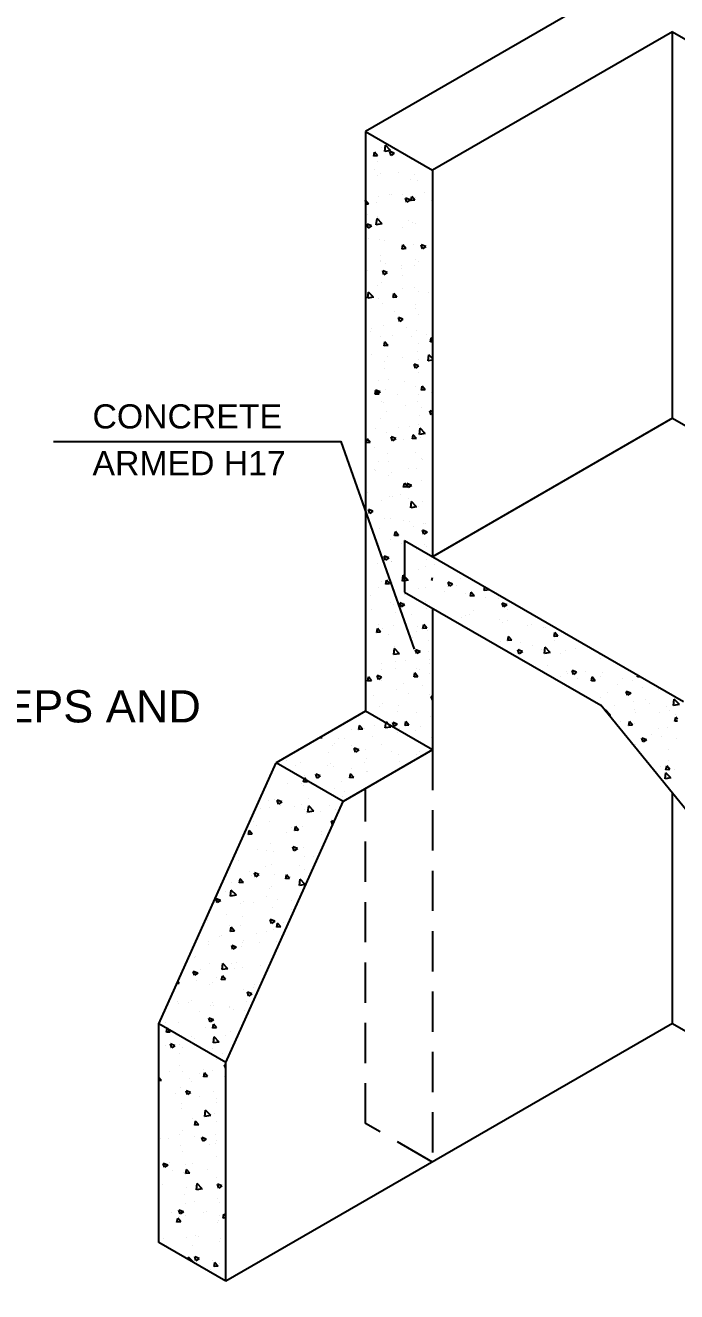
# Model space of a CAD drawing. Header units: millimetres. Extents: x 221 to 543, y -43 to 148.
# Drawn here: x 363.34 to 367.38, y 133.06 to 140.92 of the extents above; entities that cross this region are included whole.
import ezdxf

# ---------------------------------------------------------------- set-up
doc = ezdxf.new("R2010")
doc.units = ezdxf.units.MM
doc.linetypes.add('HIDDEN', pattern=[0.375, 0.25, -0.125])
for name, color, linetype in [('NOTAS', 7, 'Continuous'), ('SOMBRAS', 7, 'Continuous'), ('TRAZO', 7, 'Continuous')]:
    doc.layers.add(name, color=color, linetype=linetype)
doc.styles.add('HELV', font='HELVC-MS.SHX')

# ---------------------------------------------------------------- blocks, each defined once
blk = doc.blocks.new('*X16')
at = {"color": 0}
for p, q in [((-261.31, 348.44), (-261.31, 348.44)), ((-265.33, 346.35), (-265.33, 346.35)), ((-269.83, 344.53), (-268.99, 344.4)), ((-268.99, 344.4), (-269.06, 344.98)), ((-268.56, 345.23), (-268.56, 345.23)), ((-267.46, 343.59), (-266.98, 344.16)), ((-266.86, 343.53), (-266.98, 344.16)), ((-264.74, 345.24), (-264.74, 345.24)), ((-264.08, 345.42), (-263.38, 345.69)), ((-264.08, 345.42), (-263.58, 345.08)), ((-263.58, 345.08), (-263.38, 345.69)), ((-263.22, 345), (-263.22, 345)), ((-262.88, 344.21), (-262.88, 344.21)), ((-272.48, 342.19), (-271.78, 342.46)), ((-272.48, 342.19), (-271.98, 341.86)), ((-271.98, 341.86), (-271.78, 342.46)), ((-271.21, 343.18), (-271.21, 343.18)), ((-269.2, 343.38), (-269.2, 343.38)), ((-267.46, 343.59), (-266.86, 343.53)), ((-266.01, 343.93), (-266.01, 343.93)), ((-272.65, 341.49), (-272.65, 341.49)), ((-267.32, 341.26), (-267.32, 341.26)), ((-266.76, 340.74), (-266.76, 340.74)), ((-266.13, 340.6), (-266.13, 340.6)), ((-265.51, 340.26), (-265.51, 340.26)), ((-263.01, 340.59), (-263.01, 340.59)), ((-278.42, 338.74), (-278.42, 338.74)), ((-278.12, 338.6), (-278.12, 338.6)), ((-276.38, 339.21), (-276.38, 339.21)), ((-275.62, 338.93), (-275.62, 338.93)), ((-272.59, 339.74), (-272.59, 339.74)), ((-271.83, 339.43), (-271.83, 339.43)), ((-271.33, 339.85), (-271.33, 339.85)), ((-280.42, 337.32), (-279.93, 337.89)), ((-280.42, 337.32), (-279.82, 337.27)), ((-279.94, 336.6), (-279.94, 336.6)), ((-279.82, 337.27), (-279.93, 337.89)), ((-274.6, 336.38), (-274.6, 336.38)), ((-273.24, 336.69), (-272.76, 337.27)), ((-273.24, 336.69), (-272.65, 336.64)), ((-272.65, 336.64), (-272.76, 337.27)), ((-271.45, 336.52), (-271.45, 336.52)), ((-286.83, 334.43), (-286.83, 334.43)), ((-283.17, 335.49), (-283.17, 335.49)), ((-281.63, 335.18), (-281.63, 335.18)), ((-280.75, 334.66), (-280.75, 334.66)), ((-279.23, 334.8), (-278.45, 335.61)), ((-279.23, 334.8), (-278.34, 334.66)), ((-278.34, 334.66), (-278.45, 335.61)), ((-278.25, 334.99), (-278.25, 334.99)), ((-277.83, 335.26), (-277.83, 335.26)), ((-276.5, 335.88), (-276.5, 335.88)), ((-274.91, 334.94), (-274.21, 335.21)), ((-274.91, 334.94), (-274.41, 334.61)), ((-274.46, 335.49), (-274.46, 335.49)), ((-274.41, 334.61), (-274.21, 335.21)), ((-272.49, 335.03), (-272.49, 335.03)), ((-287.07, 333.83), (-287.07, 333.83)), ((-278.83, 332.77), (-278.83, 332.77)), ((-293.21, 331.04), (-292.78, 331)), ((-292.78, 331), (-292.82, 331.26)), ((-292, 330.46), (-292, 330.46)), ((-290.5, 330.77), (-290.5, 330.77)), ((-287.27, 331.75), (-287.27, 331.75)), ((-286.95, 331.1), (-286.95, 331.1)), ((-286.2, 330.42), (-285.72, 331)), ((-286.2, 330.42), (-285.6, 330.37)), ((-285.6, 330.37), (-285.72, 331)), ((-284.66, 331.77), (-284.66, 331.77)), ((-283.38, 330.72), (-283.38, 330.72)), ((-283.31, 331.72), (-282.61, 331.98)), ((-283.31, 331.72), (-282.82, 331.38)), ((-282.82, 331.38), (-282.61, 331.98)), ((-281.93, 331.52), (-281.93, 331.52)), ((-281.76, 331.85), (-281.76, 331.85)), ((-280.88, 331.05), (-280.88, 331.05)), ((-295.99, 329.06), (-295.99, 329.06)), ((-293.48, 329.39), (-293.48, 329.39)), ((-291.72, 328.49), (-291.02, 328.76)), ((-291.72, 328.49), (-291.22, 328.15)), ((-291.22, 328.15), (-291.02, 328.76)), ((-289.7, 329.88), (-289.7, 329.88)), ((-288.1, 328.58), (-288.1, 328.58)), ((-282.27, 329.58), (-282.27, 329.58)), ((-299.25, 326.71), (-298.47, 327.53)), ((-299.25, 326.71), (-298.36, 326.58)), ((-298.36, 326.58), (-298.47, 327.53)), ((-297.26, 326.42), (-297.26, 326.42)), ((-294.55, 326.86), (-294.55, 326.86)), ((-293.93, 327.57), (-293.93, 327.57)), ((-292.12, 327.13), (-292.12, 327.13)), ((-289.21, 326.64), (-289.21, 326.64)), ((-287.07, 327.77), (-287.07, 327.77)), ((-298.95, 324.4), (-298.68, 324.73)), ((-298.56, 324.11), (-298.68, 324.73)), ((-298.62, 325.11), (-298.62, 325.11)), ((-297.78, 325.74), (-297.78, 325.74)), ((-296.11, 325.44), (-296.11, 325.44)), ((-292.44, 325.52), (-292.44, 325.52)), ((-292.33, 325.94), (-292.33, 325.94)), ((-288.58, 325.06), (-287.8, 325.87)), ((-288.58, 325.06), (-288.33, 325.02)), ((-287.78, 325.7), (-287.8, 325.87)), ((-298.95, 324.14), (-298.56, 324.11)), ((-297.38, 323.09), (-297.38, 323.09)), ((-295.94, 323.07), (-295.94, 323.07)), ((-292.24, 323.8), (-292.24, 323.8)), ((-291.99, 323.53), (-291.5, 324.1)), ((-291.99, 323.53), (-291.39, 323.48)), ((-291.39, 323.48), (-291.5, 324.1)), ((-290.11, 324.08), (-290.11, 324.08)), ((-298.75, 321.5), (-298.75, 321.5)), ((-296.54, 321.78), (-296.54, 321.78)), ((-294.96, 322), (-294.96, 322)), ((-294.15, 321.24), (-293.45, 321.51)), ((-294.15, 321.24), (-293.65, 320.9)), ((-293.65, 320.9), (-293.45, 321.51)), ((-292.37, 320.47), (-292.37, 320.47)), ((-291.2, 321.55), (-291.2, 321.55)), ((-297.5, 319.77), (-297.5, 319.77)), ((-298.49, 316.67), (-298.49, 316.67)), ((-297.77, 316.64), (-297.29, 317.21)), ((-297.77, 316.64), (-297.17, 316.58)), ((-297.59, 318.05), (-297.59, 318.05)), ((-297.17, 316.58), (-297.29, 317.21)), ((-296.36, 317.11), (-296.36, 317.11)), ((-297.92, 315.32), (-297.15, 316.13)), ((-297.92, 315.32), (-297.03, 315.18)), ((-297.62, 316.44), (-297.62, 316.44)), ((-297.03, 315.18), (-297.15, 316.13)), ((-296.38, 315.33), (-296.38, 315.33))]:
    blk.add_line(p, q, dxfattribs=at)
blk = doc.blocks.new('*X17')
at = {"color": 0}
for p, q in [((-204.46, 412.73), (-203.68, 413.54)), ((-203.57, 412.59), (-203.68, 413.54)), ((-203.05, 413.25), (-203.05, 413.25)), ((-207.73, 411.26), (-207.73, 411.26)), ((-207.5, 411.47), (-207.5, 411.47)), ((-205.03, 412.3), (-204.33, 412.57)), ((-205.03, 412.3), (-204.54, 411.97)), ((-204.54, 411.97), (-204.33, 412.57)), ((-204.46, 412.73), (-203.57, 412.59)), ((-202.44, 411.9), (-201.95, 412.48)), ((-202.44, 411.9), (-201.84, 411.85)), ((-202.39, 411.04), (-202.39, 411.04)), ((-202.31, 412.22), (-202.31, 412.22)), ((-201.84, 411.85), (-201.95, 412.48)), ((-208.19, 408.97), (-208.19, 408.97)), ((-205.68, 409.3), (-205.68, 409.3)), ((-202.87, 409.1), (-202.87, 409.1)), ((-202.43, 408.9), (-202.43, 408.9)), ((-201.89, 409.8), (-201.89, 409.8)), ((-208.7, 408.1), (-208.7, 408.1)), ((-207.62, 408.15), (-207.62, 408.15)), ((-210.82, 405.03), (-210.82, 405.03)), ((-209.68, 406.15), (-209.68, 406.15)), ((-208.31, 405.36), (-208.31, 405.36)), ((-208.22, 405.01), (-207.74, 405.58)), ((-208.22, 405.01), (-207.62, 404.96)), ((-207.62, 404.96), (-207.74, 405.58)), ((-207.47, 405.05), (-206.77, 405.32)), ((-207.47, 405.05), (-206.97, 404.72)), ((-206.97, 404.72), (-206.77, 405.32)), ((-206.31, 405.9), (-206.31, 405.9)), ((-204.53, 405.86), (-204.53, 405.86)), ((-204.34, 405.93), (-204.34, 405.93)), ((-202.55, 405.57), (-202.55, 405.57)), ((-207.74, 404.82), (-207.74, 404.82)), ((-207.57, 404.81), (-207.57, 404.81)), ((-202.23, 404.58), (-202.23, 404.58)), ((-201.05, 404.38), (-200.57, 404.95)), ((-201.05, 404.38), (-200.55, 404.34)), ((-200.55, 404.87), (-200.57, 404.95)), ((-208.32, 401.4), (-208.32, 401.4)), ((-207.86, 401.49), (-207.86, 401.49)), ((-207.16, 401.91), (-207.16, 401.91)), ((-203.13, 401.33), (-202.35, 402.14)), ((-203.13, 401.33), (-202.24, 401.19)), ((-202.67, 402.24), (-202.67, 402.24)), ((-202.49, 402.41), (-202.49, 402.41)), ((-202.24, 401.19), (-202.35, 402.14)), ((-201.5, 401.03), (-200.8, 401.3)), ((-201, 400.69), (-200.8, 401.3)), ((-200.84, 402.74), (-200.84, 402.74)), ((-206.33, 400.84), (-206.33, 400.84)), ((-201.5, 401.03), (-201, 400.69)), ((-200.99, 400.62), (-200.99, 400.62)), ((-200.97, 399.13), (-200.97, 399.13)), ((-209.9, 397.8), (-209.2, 398.07)), ((-209.9, 397.8), (-209.4, 397.47)), ((-209.79, 397.97), (-209.79, 397.97)), ((-209.4, 397.47), (-209.2, 398.07)), ((-207.99, 398.16), (-207.99, 398.16)), ((-206.83, 397.49), (-206.35, 398.06)), ((-206.83, 397.49), (-206.24, 397.43)), ((-206.24, 397.43), (-206.35, 398.06)), ((-203.47, 398.8), (-203.47, 398.8)), ((-202.79, 398.91), (-202.79, 398.91)), ((-208.73, 395.44), (-208.73, 395.44)), ((-208.27, 395.73), (-208.27, 395.73)), ((-203.6, 395.19), (-203.6, 395.19)), ((-202.94, 395.51), (-202.94, 395.51)), ((-202.91, 395.58), (-202.91, 395.58)), ((-202.9, 396.44), (-202.9, 396.44)), ((-208.11, 394.83), (-208.11, 394.83)), ((-206.34, 393.24), (-206.34, 393.24)), ((-206.17, 394.39), (-206.17, 394.39)), ((-206.1, 394.86), (-206.1, 394.86)), ((-203.93, 393.78), (-203.23, 394.04)), ((-203.93, 393.78), (-203.43, 393.44)), ((-203.43, 393.44), (-203.23, 394.04)), ((-200.83, 394.16), (-200.83, 394.16)), ((-208.23, 391.5), (-208.23, 391.5)), ((-206.23, 391.24), (-206.23, 391.24)), ((-203.04, 392.25), (-203.04, 392.25)), ((-202.44, 391.74), (-202.44, 391.74)), ((-210.26, 390.65), (-210.26, 390.65)), ((-208.73, 390.91), (-208.73, 390.91)), ((-205.45, 389.96), (-204.96, 390.54)), ((-205.45, 389.96), (-204.85, 389.91)), ((-204.85, 389.91), (-204.96, 390.54)), ((-204.93, 390.42), (-204.93, 390.42)), ((-202.52, 389.74), (-202.52, 389.74)), ((-201.81, 389.94), (-201.03, 390.75)), ((-201.81, 389.94), (-200.92, 389.8)), ((-200.92, 389.8), (-201.03, 390.75)), ((-208.86, 387.3), (-208.86, 387.3)), ((-208.35, 388.74), (-208.35, 388.74)), ((-208.35, 388.17), (-208.35, 388.17)), ((-205.07, 387.8), (-205.07, 387.8)), ((-203.16, 388.92), (-203.16, 388.92)), ((-206.87, 385.31), (-206.87, 385.31)), ((-206.36, 386.52), (-205.66, 386.79)), ((-206.36, 386.52), (-205.87, 386.19)), ((-205.87, 386.19), (-205.66, 386.79)), ((-203.28, 385.59), (-203.28, 385.59)), ((-210.94, 383.41), (-210.75, 383.64)), ((-210.63, 383.02), (-210.75, 383.64)), ((-210.1, 384.2), (-210.1, 384.2)), ((-208.47, 384.84), (-208.47, 384.84)), ((-207.7, 383.85), (-207.7, 383.85)), ((-204.76, 383.97), (-204.76, 383.97)), ((-202.93, 383.78), (-202.93, 383.78)), ((-201.53, 385.09), (-201.53, 385.09)), ((-201.39, 384.68), (-201.39, 384.68)), ((-210.94, 383.04), (-210.63, 383.02)), ((-208.76, 382.77), (-208.76, 382.77)), ((-208.59, 381.51), (-208.59, 381.51)), ((-204.06, 382.44), (-203.58, 383.02)), ((-204.06, 382.44), (-203.46, 382.39)), ((-203.46, 382.39), (-203.58, 383.02)), ((-203.4, 382.26), (-203.4, 382.26)), ((-210.94, 380.42), (-210.37, 381.01)), ((-210.94, 380.16), (-210.26, 380.06)), ((-210.26, 380.06), (-210.37, 381.01)), ((-210.33, 379.91), (-210.33, 379.91)), ((-208.86, 380.23), (-208.86, 380.23)), ((-208.8, 379.27), (-208.1, 379.54)), ((-208.3, 378.94), (-208.1, 379.54)), ((-206.37, 380.58), (-206.37, 380.58)), ((-204.02, 380.74), (-204.02, 380.74)), ((-203.52, 380), (-203.52, 380)), ((-201.52, 381.07), (-201.52, 381.07)), ((-208.8, 379.27), (-208.3, 378.94)), ((-208.72, 378.19), (-208.72, 378.19)), ((-203.52, 378.93), (-203.52, 378.93)), ((-209.84, 375.55), (-209.36, 376.12)), ((-209.84, 375.55), (-209.25, 375.5)), ((-209.25, 375.5), (-209.36, 376.12)), ((-208.38, 376.08), (-208.38, 376.08)), ((-206.65, 376.8), (-206.65, 376.8)), ((-204.15, 377.12), (-204.15, 377.12)), ((-203.64, 375.61), (-203.64, 375.61)), ((-202.83, 375.25), (-202.13, 375.51)), ((-202.67, 374.92), (-202.19, 375.49)), ((-202.55, 377.08), (-202.55, 377.08)), ((-202.33, 374.91), (-202.13, 375.51)), ((-202.07, 374.87), (-202.19, 375.49)), ((-210.81, 375.12), (-210.81, 375.12)), ((-208.84, 374.86), (-208.84, 374.86)), ((-208.7, 373.78), (-208.7, 373.78)), ((-205.47, 374.89), (-205.47, 374.89)), ((-203.36, 373.55), (-203.36, 373.55)), ((-202.99, 373.68), (-202.99, 373.68)), ((-202.83, 375.25), (-202.33, 374.91)), ((-202.67, 374.92), (-202.07, 374.87)), ((-210.94, 372.13), (-210.53, 372.29)), ((-210.94, 371.83), (-210.73, 371.69)), ((-210.73, 371.69), (-210.53, 372.29)), ((-209.28, 372.85), (-209.28, 372.85)), ((-206.78, 373.18), (-206.78, 373.18)), ((-203.76, 372.28), (-203.76, 372.28)), ((-209.83, 368.8), (-209.05, 369.61)), ((-208.94, 368.66), (-209.05, 369.61)), ((-208.96, 371.53), (-208.96, 371.53)), ((-208.79, 370.11), (-208.79, 370.11)), ((-207.46, 369.81), (-207.46, 369.81)), ((-205.62, 369.74), (-205.62, 369.74)), ((-202.96, 371.11), (-202.96, 371.11)), ((-202.12, 369.59), (-202.12, 369.59)), ((-209.83, 368.8), (-208.94, 368.66)), ((-209.41, 369.24), (-209.41, 369.24)), ((-209.08, 368.2), (-209.08, 368.2)), ((-208.46, 368.03), (-207.97, 368.6)), ((-208.46, 368.03), (-207.86, 367.97)), ((-207.86, 367.97), (-207.97, 368.6)), ((-206.39, 367.92), (-206.39, 367.92)), ((-205.26, 367.99), (-204.56, 368.26)), ((-205.26, 367.99), (-204.76, 367.66)), ((-204.76, 367.66), (-204.56, 368.26)), ((-203.89, 368.95), (-203.89, 368.95)), ((-201.28, 367.4), (-200.8, 367.97)), ((-200.69, 367.35), (-200.8, 367.97)), ((-200.56, 368.92), (-200.56, 368.92)), ((-208.25, 365.79), (-208.25, 365.79)), ((-201.94, 366.62), (-201.94, 366.62)), ((-201.28, 367.4), (-200.69, 367.35)), ((-209.41, 364.7), (-209.41, 364.7)), ((-209.2, 364.87), (-209.2, 364.87)), ((-204.07, 364.48), (-204.07, 364.48)), ((-204.01, 365.62), (-204.01, 365.62)), ((-202.58, 364.42), (-202.58, 364.42)), ((-210.88, 361.85), (-210.88, 361.85)), ((-208.41, 363.42), (-208.41, 363.42)), ((-207.3, 363.36), (-207.3, 363.36)), ((-204.57, 362.68), (-204.57, 362.68)), ((-204.13, 362.29), (-204.13, 362.29)), ((-202.06, 363.01), (-202.06, 363.01)), ((-201.96, 363.13), (-201.96, 363.13)), ((-209.32, 361.54), (-209.32, 361.54)), ((-207.69, 360.74), (-206.99, 361.01)), ((-207.69, 360.74), (-207.2, 360.41)), ((-207.2, 360.41), (-206.99, 361.01)), ((-207.07, 360.5), (-206.59, 361.08)), ((-207.07, 360.5), (-206.47, 360.45)), ((-206.47, 360.45), (-206.59, 361.08)), ((-209.44, 358.21), (-209.44, 358.21)), ((-208.5, 357.4), (-207.72, 358.21)), ((-207.61, 357.26), (-207.72, 358.21)), ((-207.2, 358.73), (-207.2, 358.73)), ((-206.06, 359.39), (-206.06, 359.39)), ((-204.69, 359.06), (-204.69, 359.06)), ((-204.25, 358.96), (-204.25, 358.96)), ((-202.99, 358.45), (-202.99, 358.45)), ((-200.91, 359.56), (-200.91, 359.56)), ((-200.72, 359.17), (-200.72, 359.17)), ((-208.82, 357.45), (-208.82, 357.45)), ((-208.5, 357.4), (-207.61, 357.26)), ((-201.72, 356.72), (-201.02, 356.99)), ((-201.72, 356.72), (-201.23, 356.38)), ((-201.23, 356.38), (-201.02, 356.99)), ((-200.59, 356.25), (-200.59, 356.25)), ((-209.83, 354.79), (-209.83, 354.79)), ((-209.57, 354.88), (-209.57, 354.88)), ((-208.01, 354.28), (-208.01, 354.28)), ((-207.32, 355.12), (-207.32, 355.12)), ((-206.42, 355.25), (-206.42, 355.25)), ((-204.37, 355.63), (-204.37, 355.63)), ((-203.54, 355.62), (-203.54, 355.62)), ((-202.67, 354.06), (-202.67, 354.06)), ((-210.13, 353.49), (-209.43, 353.76)), ((-210.13, 353.49), (-209.63, 353.16)), ((-209.63, 353.16), (-209.43, 353.76)), ((-205.9, 352.94), (-205.9, 352.94)), ((-205.68, 352.98), (-205.2, 353.56)), ((-205.68, 352.98), (-205.08, 352.93)), ((-205.08, 352.93), (-205.2, 353.56)), ((-204.49, 352.3), (-204.49, 352.3)), ((-200.56, 352.71), (-200.56, 352.71)), ((-209.95, 351.18), (-209.95, 351.18)), ((-209.69, 351.55), (-209.69, 351.55)), ((-208.44, 350.75), (-208.44, 350.75)), ((-206.17, 351.67), (-206.17, 351.67)), ((-202.6, 351.75), (-202.6, 351.75)), ((-210, 349.2), (-210, 349.2)), ((-209.81, 348.22), (-209.81, 348.22)), ((-204.66, 348.97), (-204.66, 348.97)), ((-204.62, 348.97), (-204.62, 348.97)), ((-204.16, 349.47), (-203.46, 349.73)), ((-204.16, 349.47), (-203.66, 349.13)), ((-203.66, 349.13), (-203.46, 349.73)), ((-202.48, 348.56), (-202.48, 348.56)), ((-210.87, 346.04), (-210.94, 346.44)), ((-210.94, 346.04), (-210.87, 346.04)), ((-208.8, 347.73), (-208.8, 347.73)), ((-207.18, 346.01), (-206.4, 346.82)), ((-207.18, 346.01), (-206.29, 345.87)), ((-206.29, 345.87), (-206.4, 346.82)), ((-204.29, 345.46), (-203.81, 346.03)), ((-203.7, 345.41), (-203.81, 346.03)), ((-209.93, 344.9), (-209.93, 344.9)), ((-208.85, 344.79), (-208.85, 344.79)), ((-205.11, 344.62), (-205.11, 344.62)), ((-204.74, 345.65), (-204.74, 345.65)), ((-204.29, 345.46), (-203.7, 345.41)), ((-203.02, 345.79), (-203.02, 345.79)), ((-202.61, 344.95), (-202.61, 344.95)), ((-209.84, 342.75), (-209.84, 342.75)), ((-206.61, 343.86), (-206.61, 343.86)), ((-206.59, 342.21), (-205.89, 342.48)), ((-206.59, 342.21), (-206.09, 341.88)), ((-206.45, 342.59), (-206.45, 342.59)), ((-206.09, 341.88), (-205.89, 342.48)), ((-204.86, 342.32), (-204.86, 342.32)), ((-204.5, 342.52), (-204.5, 342.52)), ((-201.27, 343.64), (-201.27, 343.64)), ((-200.62, 343.59), (-200.62, 343.59)), ((-210.05, 341.57), (-210.05, 341.57)), ((-207.74, 340.67), (-207.74, 340.67)), ((-205.24, 341), (-205.24, 341)), ((-201.45, 341.5), (-201.45, 341.5)), ((-210.17, 338.24), (-210.17, 338.24)), ((-210.08, 338.57), (-209.6, 339.14)), ((-210.08, 338.57), (-209.48, 338.51)), ((-209.48, 338.51), (-209.6, 339.14)), ((-208.6, 338.78), (-208.6, 338.78)), ((-204.98, 338.99), (-204.98, 338.99)), ((-203.26, 338.56), (-203.26, 338.56)), ((-202.91, 337.94), (-202.42, 338.51)), ((-202.63, 339.09), (-202.63, 339.09)), ((-202.31, 337.89), (-202.42, 338.51)), ((-200.62, 338.19), (-200.55, 338.22)), ((-200.62, 338.19), (-200.55, 338.14)), ((-210.37, 336.73), (-210.37, 336.73)), ((-208.47, 338.09), (-208.47, 338.09)), ((-207.87, 337.06), (-207.87, 337.06)), ((-204.08, 337.56), (-204.08, 337.56)), ((-202.91, 337.94), (-202.31, 337.89)), ((-210.3, 334.91), (-210.3, 334.91)), ((-209.02, 334.96), (-208.32, 335.23)), ((-209.02, 334.96), (-208.53, 334.63)), ((-208.53, 334.63), (-208.32, 335.23)), ((-205.85, 334.61), (-205.07, 335.42)), ((-205.85, 334.61), (-204.96, 334.47)), ((-205.1, 335.66), (-205.1, 335.66)), ((-204.96, 334.47), (-205.07, 335.42)), ((-210.54, 333.67), (-210.54, 333.67)), ((-210.5, 333.11), (-210.5, 333.11)), ((-208.43, 332.33), (-208.43, 332.33)), ((-206.71, 333.61), (-206.71, 333.61)), ((-205.22, 332.33), (-205.22, 332.33)), ((-205.2, 333.45), (-205.2, 333.45)), ((-203.05, 333.12), (-203.05, 333.12)), ((-210.42, 331.58), (-210.42, 331.58)), ((-208.88, 332.12), (-208.88, 332.12)), ((-208.69, 331.04), (-208.21, 331.62)), ((-208.69, 331.04), (-208.09, 330.99)), ((-208.09, 330.99), (-208.21, 331.62)), ((-203.1, 332.1), (-203.1, 332.1)), ((-203.05, 330.94), (-202.35, 331.21)), ((-203.05, 330.94), (-202.56, 330.6)), ((-203.03, 330.5), (-203.03, 330.5)), ((-202.56, 330.6), (-202.35, 331.2)), ((-201.52, 330.42), (-201.04, 330.99)), ((-201.52, 330.42), (-200.92, 330.36)), ((-200.92, 330.36), (-201.04, 330.99)), ((-200.65, 330.93), (-200.65, 330.93)), ((-209.35, 329.67), (-209.35, 329.67)), ((-207.19, 328.36), (-207.19, 328.36)), ((-206.48, 329.93), (-206.48, 329.93)), ((-205.35, 329), (-205.35, 329)), ((-210.94, 327.91), (-210.76, 327.98)), ((-210.94, 327.43), (-210.76, 327.98)), ((-210.54, 328.25), (-210.54, 328.25)), ((-205.66, 326.56), (-205.66, 326.56)), ((-203.16, 326.89), (-203.16, 326.89)), ((-202.66, 326.43), (-202.66, 326.43)), ((-201.86, 328.14), (-201.86, 328.14)), ((-210.66, 324.92), (-210.66, 324.92)), ((-208.5, 325.43), (-208.5, 325.43)), ((-205.47, 325.67), (-205.47, 325.67)), ((-209.14, 323.25), (-209.14, 323.25)), ((-208.29, 322.61), (-208.29, 322.61)), ((-207.3, 323.52), (-206.82, 324.1)), ((-207.3, 323.52), (-206.71, 323.47)), ((-206.71, 323.47), (-206.82, 324.1)), ((-205.79, 322.94), (-205.79, 322.94)), ((-205.49, 323.68), (-204.79, 323.95)), ((-205.49, 323.68), (-204.99, 323.35)), ((-204.99, 323.35), (-204.79, 323.95)), ((-204.52, 323.21), (-203.75, 324.02)), ((-204.52, 323.21), (-203.63, 323.08)), ((-203.8, 323.03), (-203.8, 323.03)), ((-203.63, 323.08), (-203.75, 324.02)), ((-202, 323.44), (-202, 323.44)), ((-200.45, 323.05), (-200.45, 323.05)), ((-200.13, 322.89), (-199.65, 323.47)), ((-200.13, 322.89), (-199.53, 322.84)), ((-199.53, 322.84), (-199.65, 323.47)), ((-198.46, 322.8), (-198.46, 322.8)), ((-210.78, 321.59), (-210.78, 321.59)), ((-207.03, 321.91), (-207.03, 321.91)), ((-205.59, 322.34), (-205.59, 322.34)), ((-203.08, 320.46), (-203.08, 320.46)), ((-201.69, 321.68), (-201.69, 321.68)), ((-197.24, 321.46), (-197.24, 321.46)), ((-196.36, 321.46), (-196.36, 321.46)), ((-195.81, 320.66), (-195.81, 320.66)), ((-193.85, 321.56), (-193.7, 321.71)), ((-193.85, 321.56), (-193.28, 321.47)), ((-208.91, 319.46), (-208.91, 319.46)), ((-208.42, 319), (-208.42, 319)), ((-205.71, 319.01), (-205.71, 319.01)), ((-204.63, 319.5), (-204.63, 319.5)), ((-200.58, 319.72), (-200.58, 319.72)), ((-199.52, 319.66), (-198.82, 319.93)), ((-199.52, 319.66), (-199.02, 319.32)), ((-199.02, 319.32), (-198.82, 319.93)), ((-198.32, 320.33), (-198.32, 320.33)), ((-195.52, 320.36), (-195.52, 320.36)), ((-194.85, 319.27), (-194.85, 319.27)), ((-206.51, 317.26), (-206.51, 317.26)), ((-205.79, 317.94), (-205.79, 317.94)), ((-205.48, 316.51), (-205.43, 316.57)), ((-205.42, 316.48), (-205.43, 316.57)), ((-200.68, 318.27), (-200.68, 318.27)), ((-200.45, 317.72), (-200.45, 317.72)), ((-198.44, 316.71), (-198.44, 316.71)), ((-195.65, 317.03), (-195.65, 317.03)), ((-195.12, 317.49), (-195.12, 317.49)), ((-194.66, 317.21), (-194.66, 317.21)), ((-190.45, 317.78), (-190.45, 317.78)), ((-189.78, 317.27), (-189.78, 317.27)), ((-188.34, 318.04), (-188.34, 318.04)), ((-200.95, 316.38), (-200.95, 316.38)), ((-200.7, 316.39), (-200.7, 316.39)), ((-198.74, 315.37), (-198.26, 315.95)), ((-198.74, 315.37), (-198.15, 315.32)), ((-198.15, 315.32), (-198.26, 315.95)), ((-196.86, 314.77), (-196.86, 314.77)), ((-193.55, 315.63), (-192.85, 315.9)), ((-193.55, 315.63), (-193.05, 315.3)), ((-193.05, 315.3), (-192.85, 315.9)), ((-191.57, 314.74), (-191.09, 315.32)), ((-191.57, 314.74), (-190.97, 314.69)), ((-190.97, 314.69), (-191.09, 315.32)), ((-191.03, 315.77), (-191.03, 315.77)), ((-197.29, 313.27), (-197.29, 313.27)), ((-195.77, 313.7), (-195.77, 313.7)), ((-190.97, 314.1), (-190.97, 314.1)), ((-190.57, 314.45), (-190.57, 314.45)), ((-188.47, 314.43), (-188.47, 314.43)), ((-197.06, 312.38), (-197.06, 312.38)), ((-194.95, 311.04), (-194.95, 311.04)), ((-192.53, 310.16), (-191.75, 310.97)), ((-191.64, 310.02), (-191.75, 310.97)), ((-191.73, 312.16), (-191.73, 312.16)), ((-190.7, 311.12), (-190.7, 311.12)), ((-189.62, 310.81), (-189.62, 310.81)), ((-187.58, 311.61), (-186.88, 311.87)), ((-187.58, 311.61), (-187.08, 311.27)), ((-187.31, 310.98), (-187.31, 310.98)), ((-187.08, 311.27), (-186.88, 311.87)), ((-186.39, 311.93), (-186.39, 311.93)), ((-185.61, 310.8), (-185.61, 310.8)), ((-185.56, 311.83), (-185.56, 311.83)), ((-195.89, 310.37), (-195.89, 310.37)), ((-195.66, 308.5), (-195.28, 308.65)), ((-195.47, 308.08), (-195.28, 308.65)), ((-193.6, 310.16), (-193.6, 310.16)), ((-192.53, 310.16), (-191.64, 310.02)), ((-191.44, 309.8), (-191.44, 309.8)), ((-191.1, 310.48), (-191.1, 310.48)), ((-184.28, 310.59), (-184.28, 310.59)), ((-193.71, 307.07), (-193.71, 307.07)), ((-190.82, 307.79), (-190.82, 307.79)), ((-190.18, 307.22), (-189.7, 307.8)), ((-190.18, 307.22), (-189.59, 307.17)), ((-189.94, 307.04), (-189.94, 307.04)), ((-189.59, 307.17), (-189.7, 307.8)), ((-189.05, 307.6), (-189.05, 307.6)), ((-188.38, 306.85), (-188.38, 306.85)), ((-185.68, 308.5), (-185.68, 308.5)), ((-183.63, 307.87), (-183.63, 307.87)), ((-183.21, 308.61), (-183.21, 308.61)), ((-183.01, 306.6), (-182.53, 307.17)), ((-182.41, 306.54), (-182.53, 307.17)), ((-193.73, 306.54), (-193.73, 306.54)), ((-185.8, 305.17), (-185.8, 305.17)), ((-183.04, 306.62), (-183.04, 306.62)), ((-183.01, 306.6), (-182.41, 306.54)), ((-192.57, 303.1), (-192.57, 303.1)), ((-191.06, 303.1), (-191.06, 303.1)), ((-190.94, 304.46), (-190.94, 304.46)), ((-190.01, 304.35), (-189.31, 304.62)), ((-190.01, 304.35), (-189.52, 304.02)), ((-189.52, 304.02), (-189.31, 304.62)), ((-186.26, 303.93), (-186.26, 303.93)), ((-185.23, 304.11), (-185.23, 304.11)), ((-183.75, 304.26), (-183.75, 304.26)), ((-191.06, 301.13), (-191.06, 301.13)), ((-190.32, 301.74), (-190.32, 301.74)), ((-185.93, 301.84), (-185.93, 301.84)), ((-184.99, 301.51), (-184.99, 301.51)), ((-182.6, 300.81), (-182.6, 300.81)), ((-180.88, 302.48), (-180.88, 302.48)), ((-179.65, 301.29), (-179.65, 301.29)), ((-191.2, 298.77), (-190.42, 299.58)), ((-190.31, 298.63), (-190.42, 299.58)), ((-188.89, 299.98), (-188.89, 299.98)), ((-188.8, 299.7), (-188.31, 300.28)), ((-188.8, 299.7), (-188.2, 299.65)), ((-188.2, 299.65), (-188.31, 300.28)), ((-188.22, 300.4), (-188.22, 300.4)), ((-186.38, 300.31), (-186.38, 300.31)), ((-184.04, 300.33), (-183.34, 300.6)), ((-184.04, 300.33), (-183.55, 299.99)), ((-183.55, 299.99), (-183.34, 300.6)), ((-182.88, 300.17), (-182.88, 300.17)), ((-181.62, 299.07), (-181.14, 299.65)), ((-181.62, 299.07), (-181.03, 299.02)), ((-181.03, 299.02), (-181.14, 299.65)), ((-181, 299.15), (-181, 299.15)), ((-179.81, 299.14), (-179.81, 299.14)), ((-191.2, 298.77), (-190.31, 298.63)), ((-186.05, 298.51), (-186.05, 298.51)), ((-185.64, 298.14), (-185.64, 298.14)), ((-185.23, 296.87), (-185.23, 296.87)), ((-180.53, 297.11), (-179.75, 297.92)), ((-180.53, 297.11), (-179.64, 296.97)), ((-179.64, 296.97), (-179.75, 297.92)), ((-178.91, 297.7), (-178.91, 297.7)), ((-177.41, 296.94), (-177.41, 296.94)), ((-189.08, 294.94), (-189.08, 294.94)), ((-189.01, 296.37), (-189.01, 296.37)), ((-186.98, 296.43), (-186.98, 296.43)), ((-186.17, 295.18), (-186.17, 295.18)), ((-183.24, 295.94), (-183.24, 295.94)), ((-181.64, 296.21), (-181.64, 296.21)), ((-181.12, 295.82), (-181.12, 295.82)), ((-178.08, 296.3), (-177.38, 296.57)), ((-178.08, 296.3), (-177.58, 295.97)), ((-177.58, 295.97), (-177.38, 296.57)), ((-187.86, 292.92), (-187.86, 292.92)), ((-186.48, 293.08), (-185.78, 293.35)), ((-186.48, 293.08), (-185.98, 292.74)), ((-185.98, 292.74), (-185.78, 293.35)), ((-181.54, 293.75), (-181.54, 293.75)), ((-179.04, 294.08), (-179.04, 294.08)), ((-176.05, 293.24), (-176.05, 293.24)), ((-187.41, 292.18), (-186.93, 292.75)), ((-187.41, 292.18), (-186.81, 292.13)), ((-186.81, 292.13), (-186.93, 292.75)), ((-186.29, 291.85), (-186.29, 291.85)), ((-185.26, 291.44), (-185.26, 291.44)), ((-183.58, 291.1), (-183.58, 291.1)), ((-181.24, 292.49), (-181.24, 292.49)), ((-180.24, 291.55), (-179.75, 292.13)), ((-180.24, 291.55), (-179.64, 291.5)), ((-179.64, 291.5), (-179.75, 292.13)), ((-179.42, 292.44), (-179.42, 292.44)), ((-186.81, 289.98), (-186.81, 289.98)), ((-184.17, 289.81), (-184.17, 289.81)), ((-181.67, 290.14), (-181.67, 290.14)), ((-181.48, 289.75), (-181.48, 289.75)), ((-181.36, 289.16), (-181.36, 289.16)), ((-180.51, 289.05), (-179.81, 289.32)), ((-180.51, 289.05), (-180.01, 288.72)), ((-180.01, 288.72), (-179.81, 289.32)), ((-178.25, 290.87), (-178.25, 290.87)), ((-177.88, 290.64), (-177.88, 290.64)), ((-176.17, 289.91), (-176.17, 289.91)), ((-176.14, 289.53), (-176.14, 289.53)), ((-186.41, 288.52), (-186.41, 288.52)), ((-174.2, 287.53), (-174.2, 287.53)), ((-174.01, 287.48), (-174.01, 287.48)), ((-184.3, 286.2), (-184.3, 286.2)), ((-181.48, 285.83), (-181.48, 285.83)), ((-180.51, 286.69), (-180.51, 286.69)), ((-180.24, 285.79), (-180.24, 285.79)), ((-179.84, 286.48), (-179.84, 286.48)), ((-179.2, 285.71), (-178.42, 286.53)), ((-179.2, 285.71), (-178.31, 285.58)), ((-178.31, 285.58), (-178.42, 286.53)), ((-176.29, 286.58), (-176.29, 286.58)), ((-174.9, 285.56), (-174.9, 285.56)), ((-174.54, 285.02), (-173.84, 285.29)), ((-174.04, 284.69), (-173.84, 285.29)), ((-183.27, 283.28), (-183.27, 283.28)), ((-178.85, 284.03), (-178.37, 284.6)), ((-178.85, 284.03), (-178.25, 283.98)), ((-178.25, 283.98), (-178.37, 284.6)), ((-177.44, 284.28), (-177.44, 284.28)), ((-176.83, 283.58), (-176.83, 283.58)), ((-176.41, 283.25), (-176.41, 283.25)), ((-174.54, 285.02), (-174.04, 284.69)), ((-174.32, 283.91), (-174.32, 283.91)), ((-171.68, 283.4), (-171.44, 283.69)), ((-171.68, 283.4), (-171.29, 283.37)), ((-183.14, 282.75), (-183.14, 282.75)), ((-182.94, 281.8), (-182.24, 282.07)), ((-182.94, 281.8), (-182.44, 281.46)), ((-182.44, 281.46), (-182.24, 282.07)), ((-181.6, 282.51), (-181.6, 282.51)), ((-182.18, 280.68), (-182.18, 280.68)), ((-181.73, 279.18), (-181.73, 279.18)), ((-180.07, 279.33), (-180.07, 279.33)), ((-179.46, 279.64), (-179.46, 279.64)), ((-179.45, 279.78), (-179.45, 279.78)), ((-176.96, 279.97), (-176.96, 279.97)), ((-176.84, 280.45), (-176.84, 280.45)), ((-176.53, 279.93), (-176.53, 279.93)), ((-173.62, 280.78), (-173.62, 280.78)), ((-173.17, 280.47), (-173.17, 280.47)), ((-171.51, 280.23), (-171.51, 280.23)), ((-171.4, 280.63), (-171.4, 280.63)), ((-176.97, 277.77), (-176.27, 278.04)), ((-176.97, 277.77), (-176.48, 277.44)), ((-176.48, 277.44), (-176.27, 278.04)), ((-174.74, 279.11), (-174.74, 279.11)), ((-171.52, 277.3), (-171.52, 277.3)), ((-169.48, 277.35), (-169.48, 277.35)), ((-169.4, 278.88), (-169.4, 278.88)), ((-179.59, 276.02), (-179.59, 276.02)), ((-178.83, 275.37), (-178.83, 275.37)), ((-177.46, 276.51), (-176.98, 277.08)), ((-177.46, 276.51), (-176.86, 276.46)), ((-176.86, 276.46), (-176.98, 277.08)), ((-176.65, 276.6), (-176.65, 276.6)), ((-175.8, 276.52), (-175.8, 276.52)), ((-170.29, 275.88), (-169.81, 276.45)), ((-170.29, 275.88), (-169.69, 275.83)), ((-169.69, 275.83), (-169.81, 276.45)), ((-179.87, 273.81), (-179.87, 273.81)), ((-177.88, 274.32), (-177.1, 275.13)), ((-177.88, 274.32), (-176.99, 274.18)), ((-176.99, 274.18), (-177.1, 275.13)), ((-176.78, 273.27), (-176.78, 273.27)), ((-174.04, 274.81), (-174.04, 274.81)), ((-173.5, 275.14), (-173.5, 275.14)), ((-172.11, 273.41), (-172.11, 273.41)), ((-171.64, 273.97), (-171.64, 273.97)), ((-171, 273.75), (-170.3, 274.02)), ((-171, 273.75), (-170.51, 273.41)), ((-170.51, 273.41), (-170.3, 274.02)), ((-169.61, 273.74), (-169.61, 273.74)), ((-178.43, 272.58), (-178.43, 272.58)), ((-177.47, 271.62), (-177.47, 271.62)), ((-171.64, 272.62), (-171.64, 272.62)), ((-178.9, 270.72), (-178.71, 270.79)), ((-178.9, 270.21), (-178.71, 270.79)), ((-176.9, 269.94), (-176.9, 269.94)), ((-176.07, 268.99), (-175.59, 269.56)), ((-175.47, 268.93), (-175.59, 269.56)), ((-175.44, 270.03), (-175.44, 270.03)), ((-174.74, 269.46), (-174.74, 269.46)), ((-172.24, 269.79), (-172.24, 269.79)), ((-171.76, 270.64), (-171.76, 270.64)), ((-170.11, 269.81), (-170.11, 269.81)), ((-178.67, 268.91), (-178.67, 268.91)), ((-176.07, 268.99), (-175.47, 268.93)), ((-173.65, 268.12), (-173.65, 268.12)), ((-173.33, 268.69), (-173.33, 268.69)), ((-168.9, 268.36), (-168.51, 268.83)), ((-168.9, 268.36), (-168.51, 268.32)), ((-177.38, 265.52), (-177.38, 265.52)), ((-177.02, 266.61), (-177.02, 266.61)), ((-174.87, 265.85), (-174.87, 265.85)), ((-173.44, 266.5), (-172.74, 266.76)), ((-173.44, 266.5), (-172.94, 266.16)), ((-172.94, 266.16), (-172.74, 266.76)), ((-171.88, 267.31), (-171.88, 267.31)), ((-171.08, 266.35), (-171.08, 266.35)), ((-177.43, 264.95), (-177.43, 264.95)), ((-176.55, 262.92), (-175.77, 263.73)), ((-175.66, 262.78), (-175.77, 263.73)), ((-172.09, 264.72), (-172.09, 264.72)), ((-172.01, 263.99), (-172.01, 263.99)), ((-177.5, 261.91), (-177.5, 261.91)), ((-177.14, 263.28), (-177.14, 263.28)), ((-176.55, 262.92), (-175.66, 262.78)), ((-174.69, 261.46), (-174.2, 262.04)), ((-174.69, 261.46), (-174.09, 261.41)), ((-174.09, 261.41), (-174.2, 262.04)), ((-174.06, 262.15), (-174.06, 262.15)), ((-173.72, 262.4), (-173.72, 262.4)), ((-177.26, 259.95), (-177.26, 259.95)), ((-175.87, 259.24), (-175.17, 259.51)), ((-175.37, 258.91), (-175.17, 259.51)), ((-174.04, 259.61), (-174.04, 259.61)), ((-172.13, 260.66), (-172.13, 260.66)), ((-171.67, 259.96), (-171.67, 259.96)), ((-177.5, 258.96), (-177.5, 258.96)), ((-177.27, 258.5), (-177.27, 258.5)), ((-176.35, 258.46), (-176.35, 258.46)), ((-175.87, 259.24), (-175.37, 258.91)), ((-171.93, 258.27), (-171.93, 258.27)), ((-170.03, 259.29), (-170.03, 259.29)), ((-168.7, 259.39), (-168.7, 259.39)), ((-177.38, 256.62), (-177.38, 256.62)), ((-172.25, 257.33), (-172.25, 257.33)), ((-170.16, 255.68), (-170.16, 255.68)), ((-176.03, 254.53), (-176.03, 254.53)), ((-173.68, 255.46), (-173.68, 255.46)), ((-173.3, 253.94), (-172.82, 254.52)), ((-173.3, 253.94), (-172.7, 253.89)), ((-172.7, 253.89), (-172.82, 254.52)), ((-172.66, 255.35), (-172.66, 255.35)), ((-172.37, 254), (-172.37, 254)), ((-170.69, 254.31), (-170.69, 254.31)), ((-169.9, 255.22), (-169.2, 255.49)), ((-169.9, 255.22), (-169.4, 254.88)), ((-169.4, 254.88), (-169.2, 255.49)), ((-178.3, 251.99), (-177.6, 252.26)), ((-178.3, 251.99), (-177.81, 251.66)), ((-177.81, 251.66), (-177.6, 252.26)), ((-177.51, 253.29), (-177.51, 253.29)), ((-175.22, 251.52), (-174.45, 252.34)), ((-174.34, 251.39), (-174.45, 252.34)), ((-172.79, 251.73), (-172.79, 251.73)), ((-169, 252.23), (-169, 252.23)), ((-177.63, 249.97), (-177.63, 249.97)), ((-175.29, 251.4), (-175.29, 251.4)), ((-175.22, 251.52), (-174.34, 251.39)), ((-172.49, 250.67), (-172.49, 250.67)), ((-177.98, 249.42), (-177.98, 249.42)), ((-175.87, 248.08), (-175.87, 248.08)), ((-175.42, 247.79), (-175.42, 247.79)), ((-174.09, 249.49), (-174.09, 249.49)), ((-172.64, 249.2), (-172.64, 249.2)), ((-172.33, 247.97), (-171.63, 248.23)), ((-172.33, 247.97), (-171.84, 247.63)), ((-171.84, 247.63), (-171.63, 248.23)), ((-171.63, 248.29), (-171.63, 248.29)), ((-170.53, 247.85), (-170.53, 247.85)), ((-178.9, 247.27), (-178.6, 247.62)), ((-178.9, 247.03), (-178.49, 247)), ((-178.49, 246.99), (-178.6, 247.62)), ((-177.92, 247.46), (-177.92, 247.46)), ((-177.75, 246.64), (-177.75, 246.64)), ((-177.53, 246.29), (-177.53, 246.29)), ((-172.61, 247.34), (-172.61, 247.34)), ((-171.91, 246.42), (-171.43, 246.99)), ((-171.91, 246.42), (-171.31, 246.37)), ((-171.7, 247.29), (-171.7, 247.29)), ((-171.31, 246.37), (-171.43, 246.99)), ((-178.05, 243.84), (-178.05, 243.84)), ((-174.63, 244.11), (-174.63, 244.11)), ((-174.26, 244.34), (-174.26, 244.34)), ((-172.74, 244.01), (-172.74, 244.01)), ((-169.29, 243.89), (-169.29, 243.89)), ((-177.87, 243.31), (-177.87, 243.31)), ((-173.71, 242.79), (-173.71, 242.79)), ((-177.99, 239.98), (-177.99, 239.98)), ((-177.7, 239.53), (-177.21, 240.1)), ((-177.1, 239.47), (-177.21, 240.1)), ((-176.89, 240.4), (-176.89, 240.4)), ((-174.77, 240.71), (-174.07, 240.98)), ((-174.77, 240.71), (-174.27, 240.38)), ((-174.27, 240.38), (-174.07, 240.98)), ((-173.9, 240.13), (-173.12, 240.94)), ((-173.9, 240.13), (-173.82, 240.12)), ((-173.07, 240.54), (-173.12, 240.94)), ((-172.86, 240.68), (-172.86, 240.68)), ((-177.7, 239.53), (-177.1, 239.47)), ((-176.58, 239), (-176.58, 239))]:
    blk.add_line(p, q, dxfattribs=at)

msp = doc.modelspace()

# ---------------------------------------------------------------- linework, layer by layer
at = {"layer": 'NOTAS'}
msp.add_lwpolyline([(363.5092, 138.3392), (365.2925, 138.3392), (365.7479, 137.05)], dxfattribs=at)
at = {"layer": 'TRAZO'}
for p, q in [((367.3504, 141.3637), (365.4452, 140.2637)), ((367.3504, 140.8837), (365.8608, 140.0237)), ((367.3504, 140.8837), (377.9337, 134.7734)), ((367.3504, 138.4837), (367.3504, 140.8837)), ((365.4452, 140.2637), (365.4452, 136.6637)), ((365.4452, 140.2637), (365.8608, 140.0237)), ((365.8608, 140.0237), (365.8608, 137.6237)), ((367.3504, 138.4837), (365.8608, 137.6237)), ((367.3504, 138.4837), (368.9093, 137.5837)), ((365.6876, 137.7237), (367.4197, 136.7237)), ((365.6876, 137.7237), (365.6876, 137.4037)), ((365.6876, 137.4037), (366.905, 136.7008)), ((365.8608, 137.3037), (365.8608, 136.4237)), ((372.5011, 129.8265), (366.905, 136.7008)), ((365.4452, 136.6637), (364.8909, 136.3437)), ((365.8608, 136.4237), (365.4452, 136.6637)), ((365.8608, 136.4237), (365.3066, 136.1037)), ((364.1634, 134.7237), (364.8909, 136.3437)), ((365.3066, 136.1037), (364.8909, 136.3437)), ((367.3504, 134.7243), (367.3504, 136.1537)), ((364.5791, 134.4837), (365.3066, 136.1037)), ((364.1634, 133.3643), (364.1634, 134.7237)), ((364.5791, 134.4837), (364.1634, 134.7237)), ((367.3504, 134.7243), (364.5791, 133.1243)), ((367.3504, 134.7243), (369.5459, 133.4567)), ((364.5791, 133.1243), (364.5791, 134.4837)), ((364.5791, 133.1243), (364.1634, 133.3643))]:
    msp.add_line(p, q, dxfattribs=at)
at = {"layer": 'TRAZO', "linetype": 'HIDDEN'}
for p, q in [((365.8608, 136.4237), (365.8608, 133.8643)), ((365.4452, 134.1043), (365.4452, 136.1837)), ((365.8608, 133.8643), (365.4452, 134.1043))]:
    msp.add_line(p, q, dxfattribs=at)

# ---------------------------------------------------------------- block references
at = {"layer": 'SOMBRAS', "xscale": -0.03999999999996362, "yscale": 0.04000000000002046, "zscale": 0.04000000000000001}
for name, p in [('*X17', (357.4232, 123.637)), ('*X16', (355.4232, 123.637))]:
    msp.add_blockref(name, p, dxfattribs=at)

# ---------------------------------------------------------------- texts
at = {"layer": 'NOTAS', "style": 'HELV'}
for s, height, p in [('CONCRETE', 0.15, (363.7519, 138.4198)), ('ARMED H17', 0.15, (363.7519, 138.1295)), ('THEY WILL HAVE STEPS AND', 0.2, (360.45, 136.5945))]:
    msp.add_text(s, height=height, dxfattribs=at).set_placement(p)

doc.saveas('drawing.dxf')
